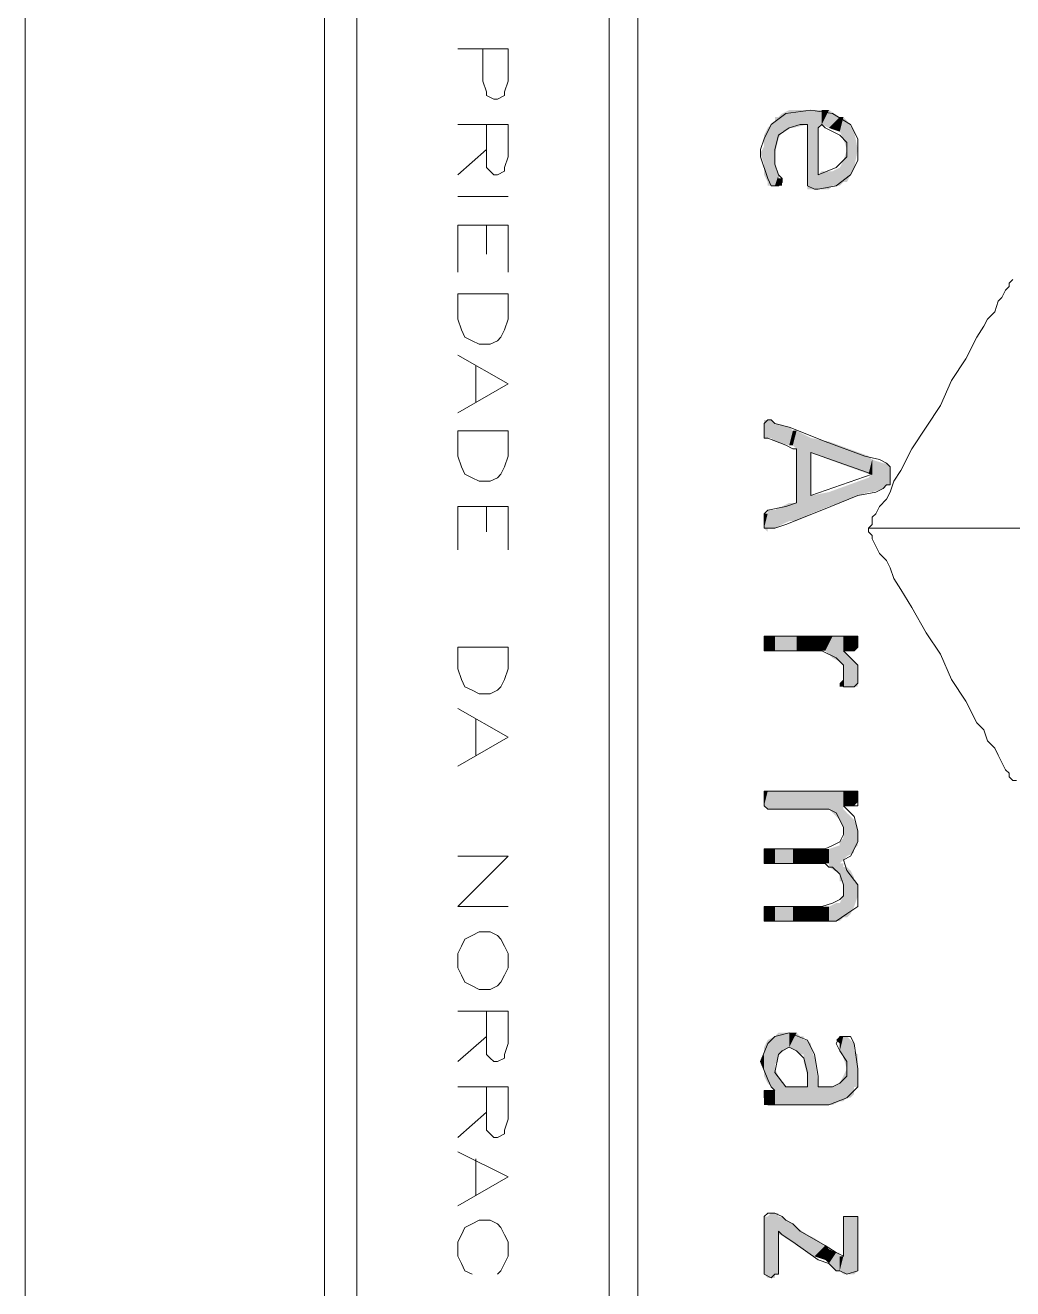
# Model space of a CAD drawing. Header units: millimetres. Extents: x 0 to 210, y 0 to 297.
# Drawn here: x 4.23 to 15.83, y 103.55 to 118.39 of the extents above; entities that cross this region are included whole.
import ezdxf

# ---------------------------------------------------------------- set-up
doc = ezdxf.new("R2010")
doc.units = ezdxf.units.MM
doc.header["$MEASUREMENT"] = 0
doc.layers.get('0').update_dxf_attribs({"linetype": 'CONTINUOUS'})

msp = doc.modelspace()

# ---------------------------------------------------------------- hatches: boundary and pattern name
at = {"true_color": 0x000007}
for points in [[(13.208, 117.39), (13.123, 117.136), (13.123, 117.348)], [(13.208, 117.39), (13.208, 117.179), (13.123, 117.136)], [(13.25, 117.39), (13.208, 117.179), (13.208, 117.39)], [(13.25, 117.39), (13.25, 117.179), (13.208, 117.179)], [(13.42, 117.39), (13.25, 117.179), (13.25, 117.39)], [(13.42, 117.39), (13.42, 117.221), (13.25, 117.179)], [(13.462, 117.39), (13.42, 116.459), (13.42, 117.39)], [(13.462, 117.39), (13.462, 116.459), (13.42, 116.459)], [(13.504, 117.39), (13.462, 116.459), (13.462, 117.39)], [(13.504, 117.39), (13.504, 116.459), (13.462, 116.459)], [(13.547, 117.39), (13.504, 116.459), (13.504, 117.39)], [(13.547, 117.39), (13.547, 116.459), (13.504, 116.459)], [(13.589, 117.39), (13.547, 117.179), (13.547, 117.39)], [(13.589, 117.39), (13.589, 117.221), (13.547, 117.179)], [(13.674, 117.39), (13.589, 117.221), (13.589, 117.39)], [(13.674, 117.39), (13.674, 117.179), (13.589, 117.221)], [(13.801, 117.306), (13.674, 117.179), (13.674, 117.39)], [(12.996, 117.221), (12.954, 116.501), (12.954, 117.179)], [(12.996, 117.221), (12.996, 116.501), (12.954, 116.501)], [(13.039, 117.263), (12.996, 116.501), (12.996, 117.221)], [(13.039, 117.263), (13.039, 116.501), (12.996, 116.501)], [(13.081, 117.306), (13.039, 116.882), (13.039, 117.306)], [(13.081, 117.306), (13.081, 117.052), (13.039, 116.882)], [(13.123, 117.348), (13.081, 117.052), (13.081, 117.306)], [(13.123, 117.348), (13.123, 117.136), (13.081, 117.052)], [(13.801, 117.306), (13.801, 117.136), (13.674, 117.179)], [(13.843, 117.306), (13.801, 117.136), (13.801, 117.306)], [(13.843, 117.306), (13.843, 117.052), (13.801, 117.136)], [(13.885, 117.263), (13.843, 117.052), (13.843, 117.306)], [(13.885, 117.263), (13.885, 116.925), (13.843, 117.052)], [(13.97, 117.136), (13.885, 116.544), (13.885, 117.263)], [(12.954, 117.179), (12.912, 116.628), (12.912, 117.094)], [(12.954, 117.179), (12.954, 116.544), (12.912, 116.628)], [(13.97, 117.136), (13.97, 116.713), (13.885, 116.544)], [(14.012, 116.925), (13.97, 116.713), (13.97, 117.136)], [(12.912, 116.967), (12.912, 116.755), (12.869, 116.882)], [(13.885, 116.925), (13.843, 116.544), (13.843, 116.798)], [(13.885, 116.925), (13.885, 116.544), (13.843, 116.544)], [(13.843, 116.798), (13.801, 116.501), (13.801, 116.713)], [(13.843, 116.798), (13.843, 116.544), (13.801, 116.501)], [(13.081, 116.628), (13.039, 116.501), (13.039, 116.755)], [(13.081, 116.628), (13.081, 116.501), (13.039, 116.501)], [(13.589, 116.671), (13.547, 116.459), (13.547, 116.628)], [(13.589, 116.671), (13.589, 116.459), (13.547, 116.459)], [(13.674, 116.671), (13.589, 116.459), (13.589, 116.671)], [(13.674, 116.671), (13.674, 116.459), (13.589, 116.459)], [(13.716, 116.671), (13.674, 116.459), (13.674, 116.671)], [(13.716, 116.671), (13.716, 116.501), (13.674, 116.459)], [(13.801, 116.713), (13.716, 116.501), (13.716, 116.671)], [(13.801, 116.713), (13.801, 116.501), (13.716, 116.501)], [(13.123, 116.586), (13.081, 116.501), (13.081, 116.586)], [(13.123, 116.586), (13.123, 116.501), (13.081, 116.501)], [(12.954, 113.75), (12.912, 113.538), (12.912, 113.75)], [(12.954, 113.75), (12.954, 113.538), (12.912, 113.538)], [(12.996, 113.75), (12.954, 113.538), (12.954, 113.75)], [(12.996, 113.75), (12.996, 113.538), (12.954, 113.538)], [(13.039, 113.707), (12.996, 113.538), (12.996, 113.75)], [(13.039, 113.707), (13.039, 113.496), (12.996, 113.538)], [(13.208, 113.665), (13.039, 113.496), (13.039, 113.707)], [(13.208, 113.665), (13.208, 113.453), (13.039, 113.496)], [(13.25, 113.623), (13.208, 113.453), (13.208, 113.665)], [(13.25, 113.623), (13.25, 113.453), (13.208, 113.453)], [(13.293, 113.623), (13.25, 113.453), (13.25, 113.623)], [(13.293, 113.623), (13.293, 113.411), (13.25, 113.453)], [(13.462, 113.538), (13.293, 112.564), (13.293, 113.623)], [(13.462, 113.538), (13.462, 112.649), (13.293, 112.564)], [(13.674, 113.496), (13.462, 113.369), (13.462, 113.538)], [(13.674, 113.496), (13.674, 113.284), (13.462, 113.369)], [(14.139, 113.326), (13.674, 113.284), (13.674, 113.496)], [(14.139, 113.326), (14.139, 113.115), (13.674, 113.284)], [(14.182, 113.284), (14.139, 113.115), (14.139, 113.326)], [(14.182, 113.284), (14.182, 113.115), (14.139, 113.115)], [(14.309, 113.242), (14.182, 112.903), (14.182, 113.284)], [(14.309, 113.242), (14.309, 112.945), (14.182, 112.903)], [(14.351, 113.242), (14.309, 112.945), (14.309, 113.242)], [(14.351, 113.242), (14.351, 112.988), (14.309, 112.945)], [(14.393, 113.199), (14.351, 112.988), (14.351, 113.242)], [(14.139, 113.072), (13.674, 112.734), (13.674, 112.903)], [(14.139, 113.072), (14.139, 112.903), (13.674, 112.734)], [(14.182, 113.115), (14.139, 112.903), (14.139, 113.072)], [(14.182, 113.115), (14.182, 112.903), (14.139, 112.903)], [(14.393, 113.199), (14.393, 112.988), (14.351, 112.988)], [(13.208, 112.776), (13.123, 112.522), (13.123, 112.734)], [(13.208, 112.776), (13.208, 112.564), (13.123, 112.522)], [(13.25, 112.776), (13.208, 112.564), (13.208, 112.776)], [(13.25, 112.776), (13.25, 112.564), (13.208, 112.564)], [(13.293, 112.776), (13.25, 112.564), (13.25, 112.776)], [(13.293, 112.776), (13.293, 112.564), (13.25, 112.564)], [(13.674, 112.903), (13.462, 112.649), (13.462, 112.861)], [(13.674, 112.903), (13.674, 112.734), (13.462, 112.649)], [(12.954, 112.649), (12.912, 112.48), (12.912, 112.649)], [(12.954, 112.649), (12.954, 112.437), (12.912, 112.48)], [(12.996, 112.691), (12.954, 112.48), (12.954, 112.691)], [(12.996, 112.691), (12.996, 112.48), (12.954, 112.48)], [(13.039, 112.691), (12.996, 112.48), (12.996, 112.691)], [(13.039, 112.691), (13.039, 112.48), (12.996, 112.48)], [(13.123, 112.734), (13.039, 112.48), (13.039, 112.691)], [(13.123, 112.734), (13.123, 112.522), (13.039, 112.48)], [(12.954, 111.21), (12.912, 111.04), (12.912, 111.21)], [(12.954, 111.21), (12.954, 111.04), (12.912, 111.04)], [(13.039, 111.21), (12.954, 111.04), (12.954, 111.21)], [(13.039, 111.21), (13.039, 111.04), (12.954, 111.04)], [(13.293, 111.21), (13.039, 111.04), (13.039, 111.21)], [(13.293, 111.21), (13.293, 111.04), (13.039, 111.04)], [(13.462, 111.21), (13.293, 111.04), (13.293, 111.21)], [(13.462, 111.21), (13.462, 111.04), (13.293, 111.04)], [(13.504, 111.21), (13.462, 111.04), (13.462, 111.21)], [(13.504, 111.21), (13.504, 111.04), (13.462, 111.04)], [(13.589, 111.21), (13.504, 111.04), (13.504, 111.21)], [(13.589, 111.21), (13.589, 111.04), (13.504, 111.04)], [(13.631, 111.21), (13.589, 111.04), (13.589, 111.21)], [(13.631, 111.21), (13.631, 111.04), (13.589, 111.04)], [(13.716, 111.21), (13.631, 111.04), (13.631, 111.21)], [(13.716, 111.21), (13.716, 110.956), (13.631, 111.04)], [(13.801, 111.21), (13.716, 110.956), (13.716, 111.21)], [(13.801, 111.21), (13.801, 110.913), (13.716, 110.956)], [(13.843, 111.21), (13.801, 110.913), (13.801, 111.21)], [(13.843, 111.21), (13.843, 110.871), (13.801, 110.913)], [(13.97, 111.21), (13.843, 111.04), (13.843, 111.21)], [(13.97, 111.21), (13.97, 111.04), (13.843, 111.04)], [(14.012, 111.21), (13.97, 111.04), (13.97, 111.21)], [(14.012, 111.21), (14.012, 111.083), (13.97, 111.04)], [(13.885, 110.998), (13.843, 110.617), (13.843, 111.04)], [(13.885, 110.998), (13.885, 110.617), (13.843, 110.617)], [(13.928, 110.956), (13.885, 110.617), (13.885, 110.998)], [(13.928, 110.956), (13.928, 110.617), (13.885, 110.617)], [(13.97, 110.913), (13.928, 110.617), (13.928, 110.956)], [(13.97, 110.913), (13.97, 110.617), (13.928, 110.617)], [(14.012, 110.871), (13.97, 110.617), (13.97, 110.913)], [(14.012, 110.871), (14.012, 110.617), (13.97, 110.617)], [(13.843, 110.702), (13.801, 110.617), (13.801, 110.659)], [(13.843, 110.702), (13.843, 110.617), (13.801, 110.617)], [(12.954, 109.389), (12.912, 109.22), (12.912, 109.389)], [(12.954, 109.389), (12.954, 109.178), (12.912, 109.22)], [(13.039, 109.389), (12.954, 109.178), (12.954, 109.389)], [(13.039, 109.389), (13.039, 109.178), (12.954, 109.178)], [(13.293, 109.389), (13.039, 109.178), (13.039, 109.389)], [(13.293, 109.389), (13.293, 109.178), (13.039, 109.178)], [(13.462, 109.389), (13.293, 109.178), (13.293, 109.389)], [(13.462, 109.389), (13.462, 109.178), (13.293, 109.178)], [(13.504, 109.389), (13.462, 109.178), (13.462, 109.389)], [(13.504, 109.389), (13.504, 109.178), (13.462, 109.178)], [(13.547, 109.389), (13.504, 109.178), (13.504, 109.389)], [(13.547, 109.389), (13.547, 109.178), (13.504, 109.178)], [(13.631, 109.389), (13.547, 109.178), (13.547, 109.389)], [(13.631, 109.389), (13.631, 109.178), (13.547, 109.178)], [(13.674, 109.389), (13.631, 109.178), (13.631, 109.389)], [(13.674, 109.389), (13.674, 109.178), (13.631, 109.178)], [(13.801, 109.389), (13.674, 109.178), (13.674, 109.389)], [(13.801, 109.389), (13.801, 109.051), (13.674, 109.178)], [(13.843, 109.389), (13.801, 109.051), (13.801, 109.389)], [(13.843, 109.389), (13.843, 108.966), (13.801, 109.051)], [(13.97, 109.389), (13.843, 109.22), (13.843, 109.389)], [(13.97, 109.389), (13.97, 109.22), (13.843, 109.22)], [(14.012, 109.389), (13.97, 109.22), (13.97, 109.389)], [(14.012, 109.389), (14.012, 109.262), (13.97, 109.22)], [(13.885, 109.135), (13.843, 108.585), (13.843, 109.178)], [(13.885, 109.135), (13.885, 108.627), (13.843, 108.585)], [(13.97, 109.051), (13.885, 108.627), (13.885, 109.135)], [(13.97, 109.051), (13.97, 108.67), (13.885, 108.627)], [(14.012, 108.924), (13.97, 108.712), (13.97, 109.051)], [(14.012, 108.924), (14.012, 108.754), (13.97, 108.712)], [(13.843, 108.839), (13.801, 108.543), (13.801, 108.797)], [(13.843, 108.839), (13.843, 108.585), (13.801, 108.543)], [(12.954, 108.712), (12.912, 108.543), (12.912, 108.712)], [(12.954, 108.712), (12.954, 108.543), (12.912, 108.543)], [(13.039, 108.712), (12.954, 108.543), (12.954, 108.712)], [(13.039, 108.712), (13.039, 108.543), (12.954, 108.543)], [(13.25, 108.712), (13.039, 108.543), (13.039, 108.712)], [(13.25, 108.712), (13.25, 108.543), (13.039, 108.543)], [(13.293, 108.712), (13.25, 108.543), (13.25, 108.712)], [(13.293, 108.712), (13.293, 108.543), (13.25, 108.543)], [(13.462, 108.712), (13.293, 108.543), (13.293, 108.712)], [(13.462, 108.712), (13.462, 108.543), (13.293, 108.543)], [(13.547, 108.712), (13.462, 108.543), (13.462, 108.712)], [(13.547, 108.712), (13.547, 108.543), (13.462, 108.543)], [(13.631, 108.712), (13.547, 108.543), (13.547, 108.712)], [(13.631, 108.712), (13.631, 108.543), (13.547, 108.543)], [(13.674, 108.712), (13.631, 108.543), (13.631, 108.712)], [(13.674, 108.712), (13.674, 108.543), (13.631, 108.543)], [(13.801, 108.754), (13.674, 108.5), (13.674, 108.712)], [(13.801, 108.754), (13.801, 108.416), (13.674, 108.5)], [(13.843, 108.543), (13.801, 108.331), (13.801, 108.543)], [(13.843, 108.543), (13.843, 108.331), (13.801, 108.331)], [(13.885, 108.5), (13.843, 107.908), (13.843, 108.5)], [(13.885, 108.5), (13.885, 107.908), (13.843, 107.908)], [(13.928, 108.458), (13.885, 107.908), (13.885, 108.5)], [(13.928, 108.458), (13.928, 107.95), (13.885, 107.908)], [(13.97, 108.373), (13.928, 107.95), (13.928, 108.458)], [(13.97, 108.373), (13.97, 108.035), (13.928, 107.95)], [(14.012, 108.289), (13.97, 108.035), (13.97, 108.331)], [(14.012, 108.289), (14.012, 108.162), (13.97, 108.035)], [(12.954, 108.035), (12.912, 107.865), (12.912, 108.035)], [(12.954, 108.035), (12.954, 107.865), (12.912, 107.865)], [(13.039, 108.035), (12.954, 107.865), (12.954, 108.035)], [(13.039, 108.035), (13.039, 107.865), (12.954, 107.865)], [(13.25, 108.035), (13.039, 107.865), (13.039, 108.035)], [(13.25, 108.035), (13.25, 107.865), (13.039, 107.865)], [(13.42, 108.035), (13.25, 107.865), (13.25, 108.035)], [(13.42, 108.035), (13.42, 107.865), (13.25, 107.865)], [(13.462, 108.035), (13.42, 107.865), (13.42, 108.035)], [(13.462, 108.035), (13.462, 107.865), (13.42, 107.865)], [(13.547, 108.035), (13.462, 107.865), (13.462, 108.035)], [(13.547, 108.035), (13.547, 107.865), (13.462, 107.865)], [(13.631, 108.035), (13.547, 107.865), (13.547, 108.035)], [(13.631, 108.035), (13.631, 107.865), (13.547, 107.865)], [(13.674, 108.035), (13.631, 107.865), (13.631, 108.035)], [(13.674, 108.035), (13.674, 107.865), (13.631, 107.865)], [(13.758, 108.077), (13.674, 107.865), (13.674, 108.035)], [(13.758, 108.077), (13.758, 107.865), (13.674, 107.865)], [(13.801, 108.077), (13.758, 107.865), (13.758, 108.077)], [(13.801, 108.077), (13.801, 107.865), (13.758, 107.865)], [(13.843, 108.162), (13.801, 107.865), (13.801, 108.077)], [(13.843, 108.162), (13.843, 107.908), (13.801, 107.865)], [(13.081, 106.553), (13.039, 106.172), (13.039, 106.511)], [(13.081, 106.553), (13.081, 106.257), (13.039, 106.172)], [(13.208, 106.553), (13.081, 106.299), (13.081, 106.553)], [(13.208, 106.553), (13.208, 106.384), (13.081, 106.299)], [(13.293, 106.553), (13.208, 106.384), (13.208, 106.553)], [(13.293, 106.553), (13.293, 106.341), (13.208, 106.384)], [(13.335, 106.511), (13.293, 106.341), (13.293, 106.553)], [(12.954, 106.468), (12.912, 106.045), (12.912, 106.384)], [(12.954, 106.468), (12.954, 105.96), (12.912, 106.045)], [(13.039, 106.511), (12.954, 105.96), (12.954, 106.468)], [(13.039, 106.511), (13.039, 105.876), (12.954, 105.96)], [(13.335, 106.511), (13.335, 106.299), (13.293, 106.341)], [(13.377, 106.511), (13.335, 106.299), (13.335, 106.511)], [(13.377, 106.511), (13.377, 106.299), (13.335, 106.299)], [(13.42, 106.468), (13.377, 106.214), (13.377, 106.468)], [(13.42, 106.468), (13.42, 106.045), (13.377, 106.214)], [(13.462, 106.426), (13.42, 105.706), (13.42, 106.468)], [(13.462, 106.426), (13.462, 105.706), (13.42, 105.706)], [(13.801, 106.511), (13.758, 106.468)], [(13.801, 106.511), (13.801, 106.426), (13.758, 106.468)], [(13.843, 106.511), (13.801, 106.341), (13.801, 106.511)], [(13.843, 106.511), (13.843, 106.299), (13.801, 106.341)], [(13.885, 106.511), (13.843, 106.257), (13.843, 106.511)], [(13.885, 106.511), (13.885, 106.13), (13.843, 106.257)], [(13.928, 106.468), (13.885, 105.791), (13.885, 106.511)], [(13.928, 106.468), (13.928, 105.791), (13.885, 105.791)], [(13.97, 106.426), (13.928, 105.791), (13.928, 106.468)], [(13.97, 106.426), (13.97, 105.833), (13.928, 105.791)], [(12.912, 106.299), (12.912, 106.13), (12.869, 106.214)], [(13.504, 106.257), (13.462, 105.706), (13.462, 106.384)], [(13.504, 106.257), (13.504, 105.706), (13.462, 105.706)], [(13.547, 105.96), (13.504, 105.706), (13.504, 106.257)], [(14.012, 106.299), (13.97, 105.918), (13.97, 106.341)], [(14.012, 106.299), (14.012, 105.918), (13.97, 105.918)], [(13.081, 106.045), (13.039, 105.706), (13.039, 106.13)], [(13.885, 106.13), (13.843, 105.749), (13.843, 106.045)], [(13.885, 106.13), (13.885, 105.791), (13.843, 105.749)], [(13.081, 106.045), (13.081, 105.706), (13.039, 105.706)], [(13.166, 105.918), (13.081, 105.706), (13.081, 106.045)], [(13.547, 105.96), (13.547, 105.706), (13.504, 105.706)], [(13.801, 105.96), (13.716, 105.706), (13.716, 105.918)], [(13.801, 105.96), (13.801, 105.749), (13.716, 105.706)], [(13.843, 106.045), (13.801, 105.749), (13.801, 105.96)], [(13.843, 106.045), (13.843, 105.749), (13.801, 105.749)], [(12.954, 105.876), (12.912, 105.706), (12.912, 105.876)], [(12.954, 105.876), (12.954, 105.706), (12.912, 105.706)], [(13.039, 105.876), (12.954, 105.706), (12.954, 105.876)], [(13.039, 105.876), (13.039, 105.706), (12.954, 105.706)], [(13.166, 105.918), (13.166, 105.706), (13.081, 105.706)], [(13.208, 105.918), (13.166, 105.706), (13.166, 105.918)], [(13.208, 105.918), (13.208, 105.706), (13.166, 105.706)], [(13.293, 105.918), (13.208, 105.706), (13.208, 105.918)], [(13.293, 105.918), (13.293, 105.706), (13.208, 105.706)], [(13.42, 105.918), (13.293, 105.706), (13.293, 105.918)], [(13.42, 105.918), (13.42, 105.706), (13.293, 105.706)], [(13.589, 105.918), (13.547, 105.706), (13.547, 105.918)], [(13.589, 105.918), (13.589, 105.706), (13.547, 105.706)], [(13.631, 105.918), (13.589, 105.706), (13.589, 105.918)], [(13.631, 105.918), (13.631, 105.706), (13.589, 105.706)], [(13.674, 105.918), (13.631, 105.706), (13.631, 105.918)], [(13.674, 105.918), (13.674, 105.706), (13.631, 105.706)], [(13.716, 105.918), (13.674, 105.706), (13.674, 105.918)], [(13.716, 105.918), (13.716, 105.706), (13.674, 105.706)], [(12.954, 104.394), (12.912, 103.717), (12.912, 104.394)], [(12.954, 104.394), (12.954, 103.674), (12.912, 103.717)], [(12.996, 104.436), (12.954, 103.674), (12.954, 104.394)], [(12.996, 104.436), (12.996, 103.674), (12.954, 103.674)], [(13.039, 104.436), (12.996, 103.674), (12.996, 104.436)], [(13.039, 104.436), (13.039, 103.674), (12.996, 103.674)], [(13.081, 104.436), (13.039, 103.717), (13.039, 104.436)], [(13.081, 104.436), (13.081, 103.717), (13.039, 103.717)], [(13.123, 104.394), (13.081, 104.182), (13.081, 104.394)], [(13.123, 104.394), (13.123, 104.182), (13.081, 104.182)], [(13.166, 104.352), (13.123, 104.182), (13.123, 104.394)], [(13.166, 104.352), (13.166, 104.14), (13.123, 104.182)], [(13.25, 104.309), (13.166, 104.14), (13.166, 104.352)], [(13.885, 104.394), (13.843, 103.717), (13.843, 104.394)], [(13.885, 104.394), (13.885, 103.717), (13.843, 103.717)], [(13.928, 104.394), (13.885, 103.717), (13.885, 104.394)], [(13.928, 104.394), (13.928, 103.717), (13.885, 103.717)], [(13.97, 104.394), (13.928, 103.717), (13.928, 104.394)], [(13.97, 104.394), (13.97, 103.717), (13.928, 103.717)], [(14.012, 104.394), (13.97, 103.717), (13.97, 104.394)], [(14.012, 104.394), (14.012, 103.759), (13.97, 103.717)], [(13.25, 104.309), (13.25, 104.098), (13.166, 104.14)], [(13.293, 104.267), (13.25, 104.098), (13.25, 104.309)], [(13.293, 104.267), (13.293, 104.055), (13.25, 104.098)], [(13.42, 104.182), (13.293, 104.055), (13.293, 104.267)], [(13.42, 104.182), (13.42, 103.971), (13.293, 104.055)], [(13.504, 104.14), (13.42, 103.971), (13.42, 104.182)], [(13.504, 104.14), (13.504, 103.928), (13.42, 103.971)], [(13.631, 104.055), (13.504, 103.928), (13.504, 104.14)], [(13.631, 104.055), (13.631, 103.886), (13.504, 103.928)], [(13.674, 104.013), (13.631, 103.886), (13.631, 104.055)], [(13.674, 104.013), (13.674, 103.844), (13.631, 103.886)], [(13.758, 103.971), (13.674, 103.844), (13.674, 104.013)], [(13.758, 103.971), (13.758, 103.759), (13.674, 103.844)], [(13.801, 103.971), (13.758, 103.759), (13.758, 103.971)], [(13.801, 103.971), (13.801, 103.759), (13.758, 103.759)], [(13.843, 103.928), (13.801, 103.759), (13.801, 103.928)], [(13.843, 103.928), (13.843, 103.717), (13.801, 103.759)]]:
    msp.add_hatch(color=0, dxfattribs=at).paths.add_polyline_path(points)

# ---------------------------------------------------------------- linework, layer by layer
at = {"color": 0, "linetype": 'Continuous', "lineweight": 9, "true_color": 0x989898}
msp.add_line((7.747, 140.758), (7.747, 7.832), dxfattribs=at)
at = {"color": 0, "linetype": 'Continuous', "lineweight": 15, "true_color": 0x000007}
for p, q in [((11.43, 140.42), (11.43, 8.213)), ((9.652, 116.925), (9.313, 116.628)), ((9.906, 116.374), (9.313, 116.374)), ((9.313, 116.036), (9.313, 115.485)), ((9.652, 116.036), (9.652, 115.697)), ((9.525, 114.385), (9.525, 113.961)), ((9.313, 112.734), (9.313, 112.226)), ((9.652, 112.734), (9.652, 112.437)), ((9.525, 110.236), (9.525, 109.813)), ((9.652, 106.511), (9.313, 106.214)), ((9.652, 105.622), (9.313, 105.325)), ((9.525, 105.071), (9.525, 104.648))]:
    msp.add_line(p, q, dxfattribs=at)
for points in [[(4.233, 292.777), (4.233, 4.318), (205.698, 4.318), (205.698, 292.777)], [(202.184, 289.264), (202.184, 7.832), (7.747, 7.832), (7.747, 289.264)], [(8.128, 140.42), (8.128, 8.213), (11.091, 8.213), (11.091, 140.42)], [(13.504, 116.459), (13.42, 116.501), (13.42, 116.544), (13.42, 116.628), (13.42, 117.136), (13.42, 117.221), (13.335, 117.221), (13.208, 117.179), (13.081, 117.094), (13.039, 116.925), (13.039, 116.755), (13.081, 116.628), (13.123, 116.586), (13.123, 116.544), (13.081, 116.501), (12.996, 116.501), (12.954, 116.586), (12.869, 116.84), (12.869, 116.925), (12.912, 117.052), (12.996, 117.221), (13.166, 117.348), (13.462, 117.39), (13.716, 117.348), (13.928, 117.221), (14.012, 117.052), (14.012, 116.798), (13.928, 116.628), (13.758, 116.501), (13.547, 116.459)], [(13.547, 116.628), (13.758, 116.713), (13.885, 116.84), (13.885, 116.967), (13.885, 117.009), (13.801, 117.094), (13.631, 117.179), (13.589, 117.221), (13.547, 117.179), (13.547, 117.052), (13.547, 116.882), (13.547, 116.713)], [(9.313, 115.231), (9.906, 115.231), (9.906, 114.935), (9.864, 114.808), (9.821, 114.723), (9.779, 114.681), (9.694, 114.639), (9.567, 114.639), (9.483, 114.681), (9.398, 114.723), (9.356, 114.808), (9.313, 114.935)], [(12.996, 112.48), (12.912, 112.48), (12.912, 112.522), (12.912, 112.607), (12.912, 112.649), (12.954, 112.691), (13.166, 112.734), (13.293, 112.776), (13.293, 112.818), (13.293, 112.903), (13.293, 113.115), (13.293, 113.326), (13.293, 113.411), (13.25, 113.411), (13.166, 113.453), (12.954, 113.538), (12.912, 113.538), (12.912, 113.623), (12.912, 113.707), (12.954, 113.75), (12.996, 113.75), (13.039, 113.707), (13.208, 113.665), (13.631, 113.496), (14.097, 113.326), (14.266, 113.284), (14.351, 113.242), (14.393, 113.199), (14.393, 113.03), (14.393, 112.988), (14.351, 112.988), (14.309, 112.945), (14.224, 112.903), (14.012, 112.861), (13.589, 112.691), (13.166, 112.522), (13.039, 112.48)], [(9.313, 113.623), (9.906, 113.623), (9.906, 113.326), (9.864, 113.199), (9.821, 113.115), (9.779, 113.072), (9.694, 113.03), (9.567, 113.03), (9.483, 113.072), (9.398, 113.115), (9.356, 113.199), (9.313, 113.326)], [(13.462, 113.369), (13.462, 112.861), (14.182, 113.115)], [(13.885, 110.617), (13.843, 110.617), (13.843, 110.702), (13.843, 110.786), (13.843, 110.871), (13.758, 110.956), (13.589, 111.04), (13.504, 111.04), (13.335, 111.04), (13.039, 111.04), (12.954, 111.04), (12.912, 111.04), (12.912, 111.083), (12.912, 111.21), (12.954, 111.21), (12.996, 111.21), (13.208, 111.21), (13.462, 111.21), (13.716, 111.21), (13.885, 111.21), (13.97, 111.21), (14.012, 111.21), (14.012, 111.083), (13.97, 111.04), (13.843, 111.04), (13.928, 110.956), (14.012, 110.871), (14.012, 110.786), (14.012, 110.659), (13.97, 110.617)], [(9.313, 111.083), (9.906, 111.083), (9.906, 110.829), (9.864, 110.702), (9.821, 110.617), (9.779, 110.575), (9.694, 110.532), (9.567, 110.532), (9.483, 110.575), (9.398, 110.617), (9.356, 110.702), (9.313, 110.829)], [(12.954, 107.865), (12.912, 107.865), (12.912, 107.95), (12.912, 108.035), (12.954, 108.035), (13.123, 108.035), (13.377, 108.035), (13.547, 108.035), (13.589, 108.035), (13.716, 108.077), (13.801, 108.119), (13.843, 108.162), (13.843, 108.289), (13.801, 108.416), (13.716, 108.5), (13.674, 108.5), (13.631, 108.543), (13.547, 108.543), (13.039, 108.543), (12.954, 108.543), (12.912, 108.543), (12.912, 108.627), (12.912, 108.712), (12.954, 108.712), (13.123, 108.712), (13.377, 108.712), (13.547, 108.712), (13.631, 108.712), (13.716, 108.754), (13.801, 108.797), (13.843, 108.881), (13.843, 108.966), (13.758, 109.135), (13.674, 109.178), (13.631, 109.178), (13.547, 109.178), (13.335, 109.178), (13.039, 109.178), (12.954, 109.178), (12.912, 109.22), (12.912, 109.305), (12.912, 109.389), (12.954, 109.389), (12.996, 109.389), (13.081, 109.389), (13.25, 109.389), (13.631, 109.389), (13.801, 109.389), (13.928, 109.389), (13.97, 109.389), (14.012, 109.389), (14.012, 109.305), (14.012, 109.22), (13.97, 109.22), (13.843, 109.22), (13.885, 109.178), (13.97, 109.093), (14.012, 108.924), (14.012, 108.797), (13.928, 108.627), (13.843, 108.585), (13.885, 108.458), (14.012, 108.289), (14.012, 108.204), (14.012, 108.035), (13.885, 107.95), (13.758, 107.865), (13.589, 107.865), (13.504, 107.865), (13.293, 107.865), (13.039, 107.865)], [(9.906, 107.484), (9.864, 107.569), (9.821, 107.654), (9.779, 107.696), (9.694, 107.738), (9.567, 107.738), (9.483, 107.696), (9.398, 107.654), (9.356, 107.569), (9.313, 107.484), (9.313, 107.315), (9.356, 107.23), (9.398, 107.146), (9.483, 107.103), (9.567, 107.061), (9.694, 107.061), (9.779, 107.103), (9.821, 107.146), (9.864, 107.23), (9.906, 107.315)], [(12.954, 105.706), (12.912, 105.791), (12.912, 105.876), (12.996, 105.876), (13.039, 105.876), (12.996, 105.918), (12.954, 106.003), (12.869, 106.214), (12.954, 106.426), (13.039, 106.511), (13.208, 106.553), (13.42, 106.468), (13.504, 106.299), (13.547, 106.045), (13.547, 105.918), (13.589, 105.918), (13.716, 105.918), (13.801, 105.96), (13.885, 106.045), (13.885, 106.214), (13.801, 106.341), (13.758, 106.426), (13.801, 106.511), (13.843, 106.511), (13.928, 106.511), (13.97, 106.426), (14.012, 106.13), (14.012, 105.918), (13.885, 105.791), (13.674, 105.706), (13.631, 105.706), (13.589, 105.706), (13.462, 105.706), (13.123, 105.706), (12.996, 105.706)], [(13.42, 105.918), (13.42, 106.087), (13.377, 106.257), (13.293, 106.341), (13.208, 106.384), (13.123, 106.341), (13.081, 106.299), (13.039, 106.087), (13.166, 105.918), (13.208, 105.918), (13.25, 105.918), (13.377, 105.918)], [(12.996, 103.674), (12.912, 103.717), (12.912, 103.759), (12.912, 103.801), (12.912, 104.055), (12.912, 104.309), (12.912, 104.352), (12.912, 104.394), (12.954, 104.436), (13.039, 104.436), (13.123, 104.394), (13.166, 104.352), (13.25, 104.309), (13.335, 104.225), (13.631, 104.055), (13.758, 103.971), (13.843, 103.928), (13.843, 103.971), (13.843, 104.14), (13.843, 104.309), (13.843, 104.352), (13.843, 104.394), (13.885, 104.394), (13.97, 104.394), (14.012, 104.394), (14.012, 104.352), (14.012, 104.267), (14.012, 103.844), (14.012, 103.759), (13.885, 103.717), (13.801, 103.759), (13.758, 103.759), (13.674, 103.844), (13.547, 103.886), (13.25, 104.098), (13.123, 104.182), (13.081, 104.225), (13.081, 104.14), (13.081, 103.971), (13.081, 103.801), (13.081, 103.717), (13.039, 103.717)]]:
    msp.add_lwpolyline(points, close=True, dxfattribs=at)
for points in [[(9.313, 118.11), (9.906, 118.11), (9.906, 117.729), (9.864, 117.602), (9.864, 117.56), (9.779, 117.517), (9.737, 117.517), (9.652, 117.56), (9.652, 117.602), (9.61, 117.729), (9.61, 118.11)], [(9.313, 117.221), (9.906, 117.221), (9.906, 116.84), (9.864, 116.713), (9.864, 116.671), (9.779, 116.628), (9.737, 116.628), (9.694, 116.671), (9.652, 116.713), (9.652, 116.84), (9.652, 117.221)], [(9.313, 116.036), (9.906, 116.036), (9.906, 115.485)], [(9.313, 114.512), (9.906, 114.173), (9.313, 113.834)], [(9.313, 112.734), (9.906, 112.734), (9.906, 112.226)], [(9.313, 110.363), (9.906, 110.024), (9.313, 109.686)], [(9.313, 108.627), (9.906, 108.627), (9.313, 108.035), (9.906, 108.035)], [(9.313, 106.807), (9.906, 106.807), (9.906, 106.426), (9.864, 106.299), (9.864, 106.257), (9.779, 106.214), (9.737, 106.214), (9.694, 106.257), (9.652, 106.299), (9.652, 106.426), (9.652, 106.807)], [(9.313, 105.918), (9.906, 105.918), (9.906, 105.537), (9.864, 105.41), (9.864, 105.368), (9.779, 105.325), (9.737, 105.325), (9.694, 105.368), (9.652, 105.41), (9.652, 105.537), (9.652, 105.918)], [(9.313, 105.156), (9.906, 104.86), (9.313, 104.521)], [(9.779, 103.717), (9.821, 103.759), (9.864, 103.844), (9.906, 103.928), (9.906, 104.098), (9.864, 104.182), (9.821, 104.267), (9.779, 104.309), (9.694, 104.352), (9.567, 104.352), (9.483, 104.309), (9.398, 104.267), (9.356, 104.182), (9.313, 104.098), (9.313, 103.928), (9.356, 103.844), (9.398, 103.759), (9.483, 103.717)]]:
    msp.add_lwpolyline(points, dxfattribs=at)
at = {"color": 0, "linetype": 'Continuous', "lineweight": 18, "true_color": 0xb1b4b4}
for points in [[(14.139, 112.48), (14.182, 112.522), (14.182, 112.607), (14.224, 112.649), (14.266, 112.734), (14.351, 112.818), (14.393, 112.903), (14.436, 113.03), (14.52, 113.157), (14.647, 113.411), (14.817, 113.665), (14.986, 113.919), (15.113, 114.215), (15.282, 114.469), (15.409, 114.723), (15.494, 114.85), (15.536, 114.935), (15.621, 115.02), (15.663, 115.147), (15.706, 115.189), (15.748, 115.274), (15.79, 115.316), (15.79, 115.358), (15.833, 115.401)], [(14.139, 112.48), (14.139, 112.437), (14.182, 112.395), (14.182, 112.353), (14.224, 112.268), (14.266, 112.183), (14.351, 112.099), (14.393, 112.014), (14.436, 111.887), (14.52, 111.76), (14.647, 111.548), (14.817, 111.252), (14.986, 110.998), (15.113, 110.702), (15.282, 110.448), (15.409, 110.194), (15.494, 110.109), (15.536, 109.982), (15.621, 109.897), (15.663, 109.813), (15.706, 109.728), (15.748, 109.643), (15.79, 109.601), (15.79, 109.559), (15.833, 109.516)], [(16.129, 112.48), (15.833, 112.48), (15.494, 112.48), (15.198, 112.48), (14.901, 112.48), (14.774, 112.48), (14.647, 112.48), (14.563, 112.48), (14.436, 112.48), (14.351, 112.48), (14.266, 112.48), (14.224, 112.48), (14.182, 112.48), (14.139, 112.48)], [(15.875, 109.516), (15.833, 109.516)]]:
    msp.add_lwpolyline(points, dxfattribs=at)

doc.saveas('drawing.dxf')
